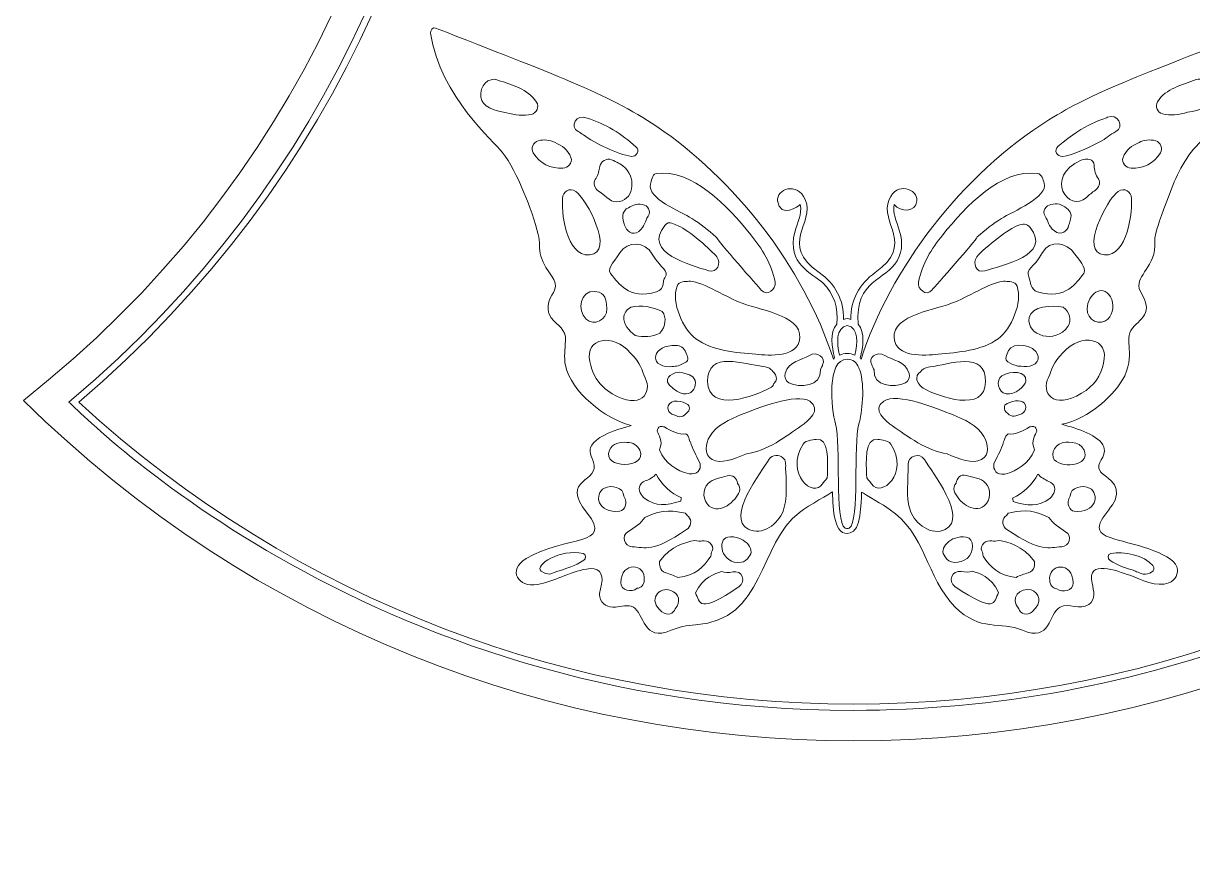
# Model space of a CAD drawing. Header units: inches. Extents: x 0.4 to 23.6, y -0.3 to 8.3.
# Drawn here: x 0.44 to 4.314, y -0.314 to 2.439 of the extents above; entities that cross this region are included whole.
import ezdxf

# ---------------------------------------------------------------- set-up
doc = ezdxf.new("R2010")
doc.units = ezdxf.units.IN
doc.header["$MEASUREMENT"] = 0
doc.layers.add('_U+0421_U+043B_U+043E_U+0439 1', color=7, linetype='Continuous')

msp = doc.modelspace()

# ---------------------------------------------------------------- linework, layer by layer
at = {"layer": '_U+0421_U+043B_U+043E_U+0439 1', "color": 1, "lineweight": 9, "true_color": 0xff0000}
msp.add_open_spline([(5.9403, 6.7708), (4.4139, 8.275), (1.9653, 8.2736), (0.4403, 6.7708), (2.2528, 5.3486), (2.2542, 2.6153), (0.4403, 1.1903), (1.9667, -0.3139), (4.4153, -0.3125), (5.9403, 1.1903), (4.1278, 2.6139), (4.125, 5.3472), (5.9403, 6.7708)], degree=3, knots=[0, 0, 0, 0, 1, 1, 1, 2, 2, 2, 3, 3, 3, 4, 4, 4, 4], dxfattribs=at)
at = {"layer": '_U+0421_U+043B_U+043E_U+0439 1', "lineweight": 0}
for points, knots in [([(0.6236, 1.1847), (2.3542, 2.6542), (2.3542, 5.3083), (0.6236, 6.7792), (2.0722, 8.1097), (4.3056, 8.1125), (5.7569, 6.7778), (4.0264, 5.3083), (4.0264, 2.6528), (5.7569, 1.1833), (4.3083, -0.1472), (2.075, -0.15), (0.6236, 1.1847)], [0, 0, 0, 0, 1, 1, 1, 2, 2, 2, 3, 3, 3, 4, 4, 4, 4]), ([(5.7792, 6.7694), (5.7792, 6.7694), (5.7875, 6.7764), (5.7875, 6.7764), (5.7667, 6.7889), (4.8167, 7.7972), (3.1889, 7.7972), (2.2389, 7.7972), (1.3208, 7.45), (0.5903, 6.7764), (2.3569, 5.2861), (2.3097, 2.6333), (0.6, 1.1917), (0.6, 1.1917), (0.5903, 1.1847), (0.5903, 1.1847), (0.6111, 1.1722), (1.5611, 0.1639), (3.1889, 0.1639), (4.1278, 0.1639), (5.0514, 0.5042), (5.7875, 1.1847), (4.025, 2.6736), (4.0625, 5.3222), (5.7792, 6.7694)], [0, 0, 0, 0, 1, 1, 1, 2, 2, 2, 3, 3, 3, 4, 4, 4, 5, 5, 5, 6, 6, 6, 7, 7, 7, 8, 8, 8, 8]), ([(4.5333, 2.4208), (4.1264, 2.2611), (3.9847, 2.2111), (3.8375, 2.1194), (3.5486, 1.9389), (3.3097, 1.6236), (3.2153, 1.3264), (3.2139, 1.3278), (3.2139, 1.3292), (3.2125, 1.3306), (3.2222, 1.3653), (3.2292, 1.4153), (3.2056, 1.4431), (3.1944, 1.5903), (3.2986, 1.5875), (3.3347, 1.6528), (3.3778, 1.7292), (3.3139, 1.7847), (3.325, 1.8389), (3.3458, 1.8139), (3.3972, 1.8111), (3.4, 1.8514), (3.4042, 1.8903), (3.3333, 1.9167), (3.3083, 1.8556), (3.275, 1.7778), (3.3958, 1.7069), (3.2625, 1.6139), (3.2097, 1.5764), (3.1792, 1.5222), (3.1819, 1.4583), (3.1708, 1.4625), (3.1681, 1.4625), (3.1569, 1.4583), (3.1597, 1.5222), (3.1292, 1.5764), (3.0764, 1.6139), (2.9403, 1.7083), (3.0639, 1.775), (3.0306, 1.8556), (3.0042, 1.9167), (2.9333, 1.8889), (2.9389, 1.8514), (2.9472, 1.7903), (3.0097, 1.8347), (3.0139, 1.8389), (3.0208, 1.8042), (3.0042, 1.7819), (2.9958, 1.7472), (2.9681, 1.6417), (3.0542, 1.6111), (3.0889, 1.5792), (3.125, 1.5444), (3.1417, 1.4944), (3.1347, 1.4444), (3.1347, 1.4444), (3.1347, 1.4431), (3.1347, 1.4431), (3.1111, 1.4153), (3.1181, 1.3653), (3.1278, 1.3319), (3.1264, 1.3306), (3.125, 1.3292), (3.1236, 1.3264), (3.025, 1.6361), (2.7903, 1.9278), (2.5389, 2.0972), (2.3736, 2.2083), (2.1944, 2.2708), (1.8056, 2.4236), (1.7958, 2.4278), (1.7875, 2.4153), (1.7889, 2.4069), (1.8236, 2.1931), (2, 2.0472), (2.0264, 2.0125), (2.0792, 1.9444), (2.1236, 1.8222), (2.1458, 1.7403), (2.1528, 1.7167), (2.1472, 1.6917), (2.1542, 1.6681), (2.1722, 1.6097), (2.2153, 1.5889), (2.2, 1.5556), (2.1917, 1.5375), (2.1625, 1.5014), (2.1889, 1.4639), (2.2097, 1.4361), (2.2389, 1.4278), (2.2361, 1.3875), (2.2347, 1.3597), (2.2306, 1.3347), (2.2361, 1.3056), (2.2542, 1.2194), (2.3681, 1.1278), (2.4542, 1.1069), (2.3944, 1.0903), (2.3514, 1.075), (2.3292, 1.05), (2.3097, 1.0278), (2.3181, 1.0139), (2.3278, 0.9889), (2.3556, 0.9153), (2.2125, 0.9361), (2.3083, 0.8167), (2.3958, 0.7069), (2.2389, 0.7444), (2.1056, 0.6667), (2.0431, 0.6292), (2.0792, 0.5681), (2.1431, 0.5806), (2.1986, 0.5903), (2.25, 0.6222), (2.3056, 0.6319), (2.3444, 0.6389), (2.3639, 0.6194), (2.3556, 0.5819), (2.3528, 0.5681), (2.3472, 0.5542), (2.35, 0.5403), (2.3542, 0.5139), (2.3778, 0.5042), (2.4014, 0.5056), (2.4208, 0.5069), (2.4431, 0.5153), (2.4611, 0.5056), (2.4972, 0.4861), (2.4931, 0.3875), (2.5861, 0.4292), (2.6125, 0.4403), (2.6375, 0.4458), (2.6667, 0.4472), (2.8986, 0.4625), (2.8736, 0.7153), (3.0111, 0.8194), (3.0444, 0.8444), (3.1139, 0.8819), (3.1208, 0.8875), (3.1222, 0.8306), (3.125, 0.7361), (3.1792, 0.7514), (3.2139, 0.7556), (3.2167, 0.8528), (3.2167, 0.8861), (3.2278, 0.8806), (3.2931, 0.8417), (3.3083, 0.8306), (3.4292, 0.7514), (3.4306, 0.6042), (3.5264, 0.5069), (3.6097, 0.4222), (3.6778, 0.4597), (3.75, 0.4292), (3.8444, 0.3889), (3.8347, 0.4833), (3.875, 0.5056), (3.9042, 0.5208), (3.9403, 0.4944), (3.9694, 0.5139), (3.9944, 0.5306), (3.9861, 0.5597), (3.9806, 0.5847), (3.9625, 0.6667), (4.0639, 0.625), (4.1056, 0.6111), (4.1417, 0.5986), (4.1958, 0.5694), (4.2347, 0.5861), (4.2556, 0.5944), (4.2694, 0.6167), (4.2611, 0.6389), (4.2444, 0.6889), (4.1042, 0.7153), (4.0403, 0.7361), (3.9583, 0.7611), (4.0403, 0.8222), (4.0569, 0.8597), (4.0806, 0.9167), (4.0181, 0.9403), (4.0083, 0.9542), (3.9875, 0.9875), (4.0319, 0.9986), (4.0194, 1.0361), (4.0056, 1.075), (3.9306, 1.0972), (3.8806, 1.1111), (3.9681, 1.1292), (4.0597, 1.2097), (4.0889, 1.2722), (4.1264, 1.3556), (4.0792, 1.3958), (4.1208, 1.4375), (4.1361, 1.4528), (4.1556, 1.4667), (4.1597, 1.4889), (4.1639, 1.5125), (4.15, 1.5319), (4.1403, 1.5528), (4.1181, 1.6), (4.1847, 1.6236), (4.1889, 1.7014), (4.1903, 1.7347), (4.175, 1.7097), (4.2389, 1.8792), (4.2625, 1.9417), (4.2931, 2.0028), (4.3431, 2.05), (4.4653, 2.1694), (4.5319, 2.3042), (4.55, 2.4097), (4.5514, 2.4125), (4.5431, 2.425), (4.5333, 2.4208)], [0, 0, 0, 0, 1, 1, 1, 2, 2, 2, 3, 3, 3, 4, 4, 4, 5, 5, 5, 6, 6, 6, 7, 7, 7, 8, 8, 8, 9, 9, 9, 10, 10, 10, 11, 11, 11, 12, 12, 12, 13, 13, 13, 14, 14, 14, 15, 15, 15, 16, 16, 16, 17, 17, 17, 18, 18, 18, 19, 19, 19, 20, 20, 20, 21, 21, 21, 22, 22, 22, 23, 23, 23, 24, 24, 24, 25, 25, 25, 26, 26, 26, 27, 27, 27, 28, 28, 28, 29, 29, 29, 30, 30, 30, 31, 31, 31, 32, 32, 32, 33, 33, 33, 34, 34, 34, 35, 35, 35, 36, 36, 36, 37, 37, 37, 38, 38, 38, 39, 39, 39, 40, 40, 40, 41, 41, 41, 42, 42, 42, 43, 43, 43, 44, 44, 44, 45, 45, 45, 46, 46, 46, 47, 47, 47, 48, 48, 48, 49, 49, 49, 50, 50, 50, 51, 51, 51, 52, 52, 52, 53, 53, 53, 54, 54, 54, 55, 55, 55, 56, 56, 56, 57, 57, 57, 58, 58, 58, 59, 59, 59, 60, 60, 60, 61, 61, 61, 62, 62, 62, 63, 63, 63, 64, 64, 64, 65, 65, 65, 66, 66, 66, 67, 67, 67, 68, 68, 68, 69, 69, 69, 70, 70, 70, 71, 71, 71, 71]), ([(2.0403, 2.1431), (2, 2.1486), (1.9597, 2.1639), (1.9556, 2.1944), (1.9514, 2.2319), (1.9806, 2.2625), (2.0125, 2.2514), (2.0597, 2.2333), (2.1111, 2.2236), (2.1403, 2.1778), (2.15, 2.1639), (2.1403, 2.1417), (2.1236, 2.1375), (2.0986, 2.1319), (2.0681, 2.1347), (2.0403, 2.1431)], [0, 0, 0, 0, 1, 1, 1, 2, 2, 2, 3, 3, 3, 4, 4, 4, 5, 5, 5, 5]), ([(4.3819, 2.1958), (4.3778, 2.1653), (4.3361, 2.15), (4.2972, 2.1444), (4.2681, 2.1361), (4.2389, 2.1333), (4.2139, 2.1389), (4.1972, 2.1431), (4.1889, 2.1639), (4.1972, 2.1792), (4.225, 2.225), (4.2792, 2.2333), (4.325, 2.2528), (4.3403, 2.2583), (4.3903, 2.2528), (4.3819, 2.1958)], [0, 0, 0, 0, 1, 1, 1, 2, 2, 2, 3, 3, 3, 4, 4, 4, 5, 5, 5, 5]), ([(2.3083, 2.125), (2.3681, 2.1069), (2.4222, 2.0722), (2.4694, 2.0306), (2.4833, 2.0181), (2.4722, 1.9958), (2.4542, 1.9986), (2.4097, 2.0042), (2.3319, 2.0431), (2.2958, 2.0694), (2.2903, 2.0736), (2.2847, 2.0778), (2.2778, 2.0806), (2.2472, 2.0944), (2.2722, 2.1431), (2.3083, 2.125)], [0, 0, 0, 0, 1, 1, 1, 2, 2, 2, 3, 3, 3, 4, 4, 4, 5, 5, 5, 5]), ([(3.8681, 2.0319), (3.9583, 2.1097), (4.0181, 2.1208), (4.0319, 2.1278), (4.0639, 2.1431), (4.0903, 2.0958), (4.0597, 2.0806), (4.0375, 2.0708), (4.0333, 2.0597), (4, 2.0431), (3.9486, 2.0181), (3.9153, 2.0028), (3.8833, 1.9986), (3.8639, 1.9958), (3.8528, 2.0194), (3.8681, 2.0319)], [0, 0, 0, 0, 1, 1, 1, 2, 2, 2, 3, 3, 3, 4, 4, 4, 5, 5, 5, 5]), ([(2.1292, 2.0097), (2.1194, 2.025), (2.1292, 2.0444), (2.1458, 2.05), (2.1653, 2.0556), (2.1833, 2.0528), (2.2014, 2.0444), (2.225, 2.0347), (2.2444, 2.0194), (2.2542, 1.9944), (2.2611, 1.9764), (2.2444, 1.9611), (2.2278, 1.9597), (2.1875, 1.9556), (2.15, 1.9764), (2.1292, 2.0097)], [0, 0, 0, 0, 1, 1, 1, 2, 2, 2, 3, 3, 3, 4, 4, 4, 5, 5, 5, 5]), ([(4.2069, 2.0097), (4.1861, 1.9764), (4.1486, 1.9556), (4.1097, 1.9597), (4.0944, 1.9611), (4.0764, 1.9764), (4.0833, 1.9944), (4.0931, 2.0194), (4.1125, 2.0347), (4.1361, 2.0444), (4.1528, 2.0528), (4.1708, 2.0556), (4.1917, 2.05), (4.2069, 2.0444), (4.2167, 2.0236), (4.2069, 2.0097)], [0, 0, 0, 0, 1, 1, 1, 2, 2, 2, 3, 3, 3, 4, 4, 4, 5, 5, 5, 5]), ([(2.3444, 1.8847), (2.3333, 1.8931), (2.3264, 1.9097), (2.3347, 1.9222), (2.3431, 1.9333), (2.3472, 1.9472), (2.3486, 1.9597), (2.35, 1.9764), (2.3639, 1.9903), (2.3833, 1.9889), (2.3986, 1.9833), (2.4139, 1.9764), (2.4264, 1.9667), (2.4708, 1.9333), (2.4653, 1.8597), (2.4153, 1.8486), (2.3861, 1.8431), (2.3764, 1.8625), (2.3444, 1.8847)], [0, 0, 0, 0, 1, 1, 1, 2, 2, 2, 3, 3, 3, 4, 4, 4, 5, 5, 5, 6, 6, 6, 6]), ([(3.9444, 1.9861), (3.9639, 1.9944), (3.9875, 1.9889), (3.9875, 1.9694), (3.9875, 1.9528), (3.9917, 1.9375), (4.0014, 1.9236), (4.0097, 1.9111), (4.0028, 1.8944), (3.9917, 1.8861), (3.9806, 1.8792), (3.9708, 1.8708), (3.9625, 1.8625), (3.9028, 1.8069), (3.8194, 1.9319), (3.9444, 1.9861)], [0, 0, 0, 0, 1, 1, 1, 2, 2, 2, 3, 3, 3, 4, 4, 4, 5, 5, 5, 5]), ([(2.5181, 1.9069), (2.5208, 1.9153), (2.5222, 1.9389), (2.5361, 1.9417), (2.6569, 1.9583), (2.7722, 1.8347), (2.85, 1.7389), (2.8875, 1.6931), (2.9194, 1.6417), (2.9306, 1.5819), (2.9347, 1.5583), (2.9042, 1.5333), (2.8847, 1.5556), (2.875, 1.5667), (2.7389, 1.7208), (2.7347, 1.7319), (2.7097, 1.7542), (2.6833, 1.775), (2.6542, 1.7931), (2.6194, 1.8153), (2.5042, 1.8597), (2.5181, 1.9069)], [0, 0, 0, 0, 1, 1, 1, 2, 2, 2, 3, 3, 3, 4, 4, 4, 5, 5, 5, 6, 6, 6, 7, 7, 7, 7]), ([(3.4056, 1.5819), (3.4167, 1.6417), (3.4486, 1.6931), (3.4861, 1.7389), (3.5625, 1.8333), (3.6792, 1.9583), (3.8, 1.9417), (3.8139, 1.9403), (3.8181, 1.9208), (3.8222, 1.9097), (3.8361, 1.8639), (3.7167, 1.8153), (3.6806, 1.7931), (3.6528, 1.7764), (3.6264, 1.7542), (3.6, 1.7319), (3.5958, 1.7194), (3.4611, 1.5681), (3.45, 1.5556), (3.4319, 1.5333), (3.4014, 1.5583), (3.4056, 1.5819)], [0, 0, 0, 0, 1, 1, 1, 2, 2, 2, 3, 3, 3, 4, 4, 4, 5, 5, 5, 6, 6, 6, 7, 7, 7, 7]), ([(2.2278, 1.8681), (2.2319, 1.8861), (2.2583, 1.8986), (2.2778, 1.875), (2.3, 1.8611), (2.4042, 1.6792), (2.3153, 1.6722), (2.2403, 1.6667), (2.2181, 1.8167), (2.2278, 1.8681)], [0, 0, 0, 0, 1, 1, 1, 2, 2, 2, 3, 3, 3, 3]), ([(4.0222, 1.6722), (3.9333, 1.6792), (4.0361, 1.8597), (4.0597, 1.875), (4.0778, 1.8986), (4.1056, 1.8861), (4.1097, 1.8681), (4.1181, 1.8167), (4.0958, 1.6667), (4.0222, 1.6722)], [0, 0, 0, 0, 1, 1, 1, 2, 2, 2, 3, 3, 3, 3]), ([(2.4917, 1.8389), (2.5083, 1.8361), (2.5222, 1.8181), (2.5097, 1.8), (2.4986, 1.7833), (2.5, 1.7667), (2.4792, 1.75), (2.4569, 1.7333), (2.4375, 1.7528), (2.4319, 1.7708), (2.4292, 1.7819), (2.4167, 1.8056), (2.4375, 1.825), (2.4569, 1.8319), (2.4667, 1.8458), (2.4917, 1.8389), (2.4917, 1.8389), (2.4917, 1.8389), (2.4917, 1.8389)], [0, 0, 0, 0, 1, 1, 1, 2, 2, 2, 3, 3, 3, 4, 4, 4, 5, 5, 5, 6, 6, 6, 6]), ([(3.8444, 1.8389), (3.8444, 1.8389), (3.8444, 1.8389), (3.8444, 1.8389), (3.8542, 1.8417), (3.8625, 1.8417), (3.8722, 1.8403), (3.9292, 1.8167), (3.9083, 1.7917), (3.9028, 1.7681), (3.9, 1.7542), (3.8792, 1.7333), (3.8556, 1.7514), (3.8347, 1.7681), (3.8361, 1.7847), (3.825, 1.8), (3.8139, 1.8181), (3.8278, 1.8361), (3.8444, 1.8389)], [0, 0, 0, 0, 1, 1, 1, 2, 2, 2, 3, 3, 3, 4, 4, 4, 5, 5, 5, 6, 6, 6, 6]), ([(2.5653, 1.7694), (2.5806, 1.7889), (2.5958, 1.7722), (2.6097, 1.7681), (2.6444, 1.7556), (2.7208, 1.6861), (2.7375, 1.6653), (2.7528, 1.6458), (2.7389, 1.6111), (2.7111, 1.6194), (2.6528, 1.6389), (2.4903, 1.6778), (2.5653, 1.7694)], [0, 0, 0, 0, 1, 1, 1, 2, 2, 2, 3, 3, 3, 4, 4, 4, 4]), ([(3.625, 1.6194), (3.5972, 1.6097), (3.5833, 1.6458), (3.5986, 1.6653), (3.6264, 1.6986), (3.7083, 1.7611), (3.7347, 1.7694), (3.7514, 1.7764), (3.7639, 1.7764), (3.775, 1.7625), (3.85, 1.6708), (3.6833, 1.6389), (3.625, 1.6194)], [0, 0, 0, 0, 1, 1, 1, 2, 2, 2, 3, 3, 3, 4, 4, 4, 4]), ([(2.4167, 1.6792), (2.4417, 1.7194), (2.4986, 1.7167), (2.5236, 1.675), (2.5542, 1.6236), (2.5806, 1.6222), (2.5653, 1.5958), (2.5625, 1.5917), (2.5611, 1.5875), (2.5611, 1.5833), (2.5597, 1.5639), (2.5514, 1.5542), (2.5375, 1.55), (2.4444, 1.5208), (2.4083, 1.5847), (2.3917, 1.6028), (2.3681, 1.625), (2.3931, 1.6417), (2.4167, 1.6792)], [0, 0, 0, 0, 1, 1, 1, 2, 2, 2, 3, 3, 3, 4, 4, 4, 5, 5, 5, 6, 6, 6, 6]), ([(3.8, 1.55), (3.775, 1.5583), (3.7792, 1.5792), (3.7708, 1.6), (3.7597, 1.625), (3.7861, 1.6264), (3.8167, 1.6806), (3.8403, 1.7222), (3.8958, 1.7167), (3.9236, 1.675), (3.9458, 1.6431), (3.9681, 1.625), (3.9472, 1.6028), (3.9333, 1.5875), (3.8944, 1.5194), (3.8, 1.55)], [0, 0, 0, 0, 1, 1, 1, 2, 2, 2, 3, 3, 3, 4, 4, 4, 5, 5, 5, 5]), ([(3.0125, 1.3972), (3.0069, 1.3306), (2.9111, 1.3389), (2.8667, 1.3431), (2.8014, 1.3486), (2.7222, 1.3542), (2.6681, 1.3944), (2.625, 1.4264), (2.5861, 1.5153), (2.6056, 1.5681), (2.6125, 1.5861), (2.6347, 1.5833), (2.6444, 1.5847), (2.6736, 1.5903), (2.7681, 1.5347), (2.8097, 1.5167), (2.8694, 1.4903), (3.0181, 1.475), (3.0125, 1.3972)], [0, 0, 0, 0, 1, 1, 1, 2, 2, 2, 3, 3, 3, 4, 4, 4, 5, 5, 5, 6, 6, 6, 6]), ([(3.5278, 1.5167), (3.5694, 1.5347), (3.6639, 1.5903), (3.6931, 1.5847), (3.7042, 1.5833), (3.725, 1.5861), (3.7319, 1.5681), (3.7514, 1.5153), (3.7125, 1.4264), (3.6694, 1.3944), (3.6153, 1.3542), (3.5361, 1.35), (3.4708, 1.3431), (3.425, 1.3389), (3.3306, 1.3306), (3.325, 1.3972), (3.3181, 1.475), (3.4667, 1.4903), (3.5278, 1.5167)], [0, 0, 0, 0, 1, 1, 1, 2, 2, 2, 3, 3, 3, 4, 4, 4, 5, 5, 5, 6, 6, 6, 6]), ([(2.3042, 1.4597), (2.2736, 1.4889), (2.2861, 1.5542), (2.3319, 1.5514), (2.3556, 1.55), (2.3722, 1.5403), (2.3736, 1.4931), (2.3736, 1.4569), (2.3306, 1.4347), (2.3042, 1.4597)], [0, 0, 0, 0, 1, 1, 1, 2, 2, 2, 3, 3, 3, 3]), ([(4.0333, 1.4597), (4.0069, 1.4347), (3.9639, 1.4556), (3.9639, 1.4944), (3.9667, 1.5403), (4.0125, 1.5792), (4.0417, 1.5333), (4.0542, 1.5111), (4.0514, 1.4778), (4.0333, 1.4597)], [0, 0, 0, 0, 1, 1, 1, 2, 2, 2, 3, 3, 3, 3]), ([(2.4528, 1.4986), (2.4889, 1.5083), (2.5222, 1.5), (2.5569, 1.4847), (2.5708, 1.4653), (2.5694, 1.4361), (2.5486, 1.4125), (2.5236, 1.4), (2.4958, 1.3986), (2.4667, 1.4056), (2.4444, 1.4236), (2.4292, 1.4403), (2.4292, 1.4681), (2.4333, 1.4833), (2.4403, 1.4917), (2.4528, 1.4986)], [0, 0, 0, 0, 1, 1, 1, 2, 2, 2, 3, 3, 3, 4, 4, 4, 5, 5, 5, 5]), ([(3.7722, 1.4653), (3.7792, 1.5014), (3.8486, 1.5083), (3.8847, 1.4986), (3.9069, 1.4847), (3.9139, 1.4556), (3.9, 1.4347), (3.8611, 1.3764), (3.7611, 1.4028), (3.7722, 1.4653)], [0, 0, 0, 0, 1, 1, 1, 2, 2, 2, 3, 3, 3, 3]), ([(3.1694, 1.4389), (3.2083, 1.4306), (3.2042, 1.3792), (3.1944, 1.3403), (3.1792, 1.3472), (3.1597, 1.3472), (3.1444, 1.3403), (3.1347, 1.3792), (3.1306, 1.4306), (3.1694, 1.4389)], [0, 0, 0, 0, 1, 1, 1, 2, 2, 2, 3, 3, 3, 3]), ([(2.3903, 1.2125), (2.3222, 1.2542), (2.3194, 1.3125), (2.3167, 1.3194), (2.3, 1.3972), (2.3944, 1.4153), (2.4514, 1.3472), (2.4875, 1.3125), (2.4875, 1.2917), (2.5, 1.2653), (2.525, 1.2153), (2.4861, 1.1556), (2.3903, 1.2125)], [0, 0, 0, 0, 1, 1, 1, 2, 2, 2, 3, 3, 3, 4, 4, 4, 4]), ([(4.0181, 1.3139), (4.0111, 1.2736), (3.9875, 1.2375), (3.9458, 1.2139), (3.85, 1.1569), (3.8111, 1.2167), (3.8361, 1.2667), (3.8486, 1.2931), (3.8486, 1.3139), (3.8847, 1.3486), (3.9431, 1.4167), (4.0417, 1.3972), (4.0181, 1.3139)], [0, 0, 0, 0, 1, 1, 1, 2, 2, 2, 3, 3, 3, 4, 4, 4, 4]), ([(2.6028, 1.3722), (2.6153, 1.3722), (2.6292, 1.3639), (2.6347, 1.3486), (2.6403, 1.3361), (2.6472, 1.3236), (2.6347, 1.3167), (2.6014, 1.2986), (2.6028, 1.3056), (2.5819, 1.3014), (2.5069, 1.3028), (2.525, 1.3764), (2.6028, 1.3722)], [0, 0, 0, 0, 1, 1, 1, 2, 2, 2, 3, 3, 3, 4, 4, 4, 4]), ([(2.9264, 1.2458), (2.925, 1.2403), (2.9208, 1.2347), (2.9139, 1.2319), (2.8639, 1.2042), (2.7097, 1.1472), (2.7069, 1.2528), (2.7056, 1.3583), (2.8306, 1.3083), (2.8903, 1.3028), (2.8986, 1.3014), (2.9125, 1.2986), (2.9167, 1.2931), (2.9208, 1.2875), (2.9486, 1.2667), (2.9264, 1.2458)], [0, 0, 0, 0, 1, 1, 1, 2, 2, 2, 3, 3, 3, 4, 4, 4, 5, 5, 5, 5]), ([(3.6278, 1.2514), (3.6264, 1.1472), (3.4722, 1.2028), (3.4208, 1.2306), (3.4139, 1.2347), (3.4111, 1.2389), (3.4083, 1.2444), (3.4028, 1.25), (3.4, 1.2556), (3.4, 1.2639), (3.4, 1.2778), (3.4097, 1.2819), (3.4181, 1.2917), (3.4222, 1.2972), (3.4361, 1.3), (3.4444, 1.3014), (3.5042, 1.3083), (3.6306, 1.3583), (3.6278, 1.2514)], [0, 0, 0, 0, 1, 1, 1, 2, 2, 2, 3, 3, 3, 4, 4, 4, 5, 5, 5, 6, 6, 6, 6]), ([(3.7986, 1.3194), (3.7847, 1.2958), (3.7417, 1.3042), (3.7347, 1.3042), (3.7222, 1.3069), (3.7125, 1.3111), (3.7014, 1.3181), (3.6889, 1.325), (3.6986, 1.3417), (3.7042, 1.3556), (3.7167, 1.3847), (3.7903, 1.3764), (3.8014, 1.3403), (3.8028, 1.3333), (3.8014, 1.325), (3.7986, 1.3194)], [0, 0, 0, 0, 1, 1, 1, 2, 2, 2, 3, 3, 3, 4, 4, 4, 5, 5, 5, 5]), ([(3.0875, 1.3083), (3.0889, 1.3056), (3.0806, 1.2944), (3.0806, 1.2917), (3.0833, 1.2361), (3.0125, 1.2306), (2.9764, 1.2486), (2.9653, 1.2542), (2.9611, 1.2681), (2.9639, 1.2792), (2.9764, 1.3222), (3.0181, 1.3222), (3.0444, 1.3389), (3.0681, 1.3556), (3.1014, 1.3306), (3.0875, 1.3083)], [0, 0, 0, 0, 1, 1, 1, 2, 2, 2, 3, 3, 3, 4, 4, 4, 5, 5, 5, 5]), ([(3.2083, 1.1125), (3.1889, 1.0431), (3.2111, 0.7917), (3.1764, 0.7667), (3.1708, 0.7653), (3.1694, 0.7653), (3.1625, 0.7667), (3.1625, 0.7667), (3.1625, 0.7667), (3.1625, 0.7667), (3.1264, 0.7917), (3.15, 1.0431), (3.1306, 1.1125), (3.1167, 1.1625), (3.1, 1.3264), (3.1694, 1.3264), (3.1889, 1.3264), (3.2, 1.3153), (3.2083, 1.2986), (3.2083, 1.2958), (3.2097, 1.2931), (3.2111, 1.2903), (3.2292, 1.2389), (3.2181, 1.1472), (3.2083, 1.1125)], [0, 0, 0, 0, 1, 1, 1, 2, 2, 2, 3, 3, 3, 4, 4, 4, 5, 5, 5, 6, 6, 6, 7, 7, 7, 8, 8, 8, 8]), ([(3.2944, 1.3389), (3.3194, 1.3222), (3.3611, 1.3222), (3.375, 1.2792), (3.3778, 1.2681), (3.3736, 1.2528), (3.3625, 1.2486), (3.325, 1.2306), (3.2542, 1.2361), (3.2583, 1.2917), (3.2583, 1.2944), (3.25, 1.3056), (3.2514, 1.3083), (3.2347, 1.3306), (3.2681, 1.3556), (3.2944, 1.3389)], [0, 0, 0, 0, 1, 1, 1, 2, 2, 2, 3, 3, 3, 4, 4, 4, 5, 5, 5, 5]), ([(2.5792, 1.2417), (2.5597, 1.2681), (2.5972, 1.2847), (2.6153, 1.2833), (2.625, 1.2833), (2.6486, 1.275), (2.6528, 1.2722), (2.6875, 1.2528), (2.6528, 1.1667), (2.5792, 1.2417)], [0, 0, 0, 0, 1, 1, 1, 2, 2, 2, 3, 3, 3, 3]), ([(3.6958, 1.2125), (3.6681, 1.2167), (3.6611, 1.2569), (3.6819, 1.2722), (3.7097, 1.2889), (3.7653, 1.2889), (3.7611, 1.2542), (3.7597, 1.2389), (3.725, 1.2069), (3.6958, 1.2125)], [0, 0, 0, 0, 1, 1, 1, 2, 2, 2, 3, 3, 3, 3]), ([(2.8361, 1.0139), (2.7903, 0.9944), (2.75, 0.9792), (2.7222, 0.9944), (2.6931, 1.0111), (2.7, 1.0472), (2.7139, 1.0708), (2.7361, 1.1083), (2.7806, 1.1278), (2.8181, 1.1431), (2.8667, 1.1625), (3.0028, 1.2167), (3.0458, 1.1875), (3.0861, 1.1597), (3.0403, 1.1222), (3.0167, 1.1056), (2.9708, 1.0736), (2.9014, 1.0208), (2.8361, 1.0139)], [0, 0, 0, 0, 1, 1, 1, 2, 2, 2, 3, 3, 3, 4, 4, 4, 5, 5, 5, 6, 6, 6, 6]), ([(3.3194, 1.1056), (3.2958, 1.1222), (3.25, 1.1597), (3.2903, 1.1875), (3.3333, 1.2181), (3.4708, 1.1625), (3.5181, 1.1431), (3.5556, 1.1278), (3.6014, 1.1083), (3.6222, 1.0708), (3.6361, 1.0458), (3.6431, 1.0097), (3.6139, 0.9944), (3.5847, 0.9792), (3.5403, 0.9958), (3.5, 1.0139), (3.4361, 1.0208), (3.3667, 1.0736), (3.3194, 1.1056)], [0, 0, 0, 0, 1, 1, 1, 2, 2, 2, 3, 3, 3, 4, 4, 4, 5, 5, 5, 6, 6, 6, 6]), ([(2.6444, 1.1556), (2.6319, 1.1403), (2.6194, 1.1306), (2.6014, 1.1403), (2.5833, 1.1431), (2.5667, 1.1611), (2.5806, 1.1792), (2.5944, 1.1972), (2.6403, 1.1833), (2.6444, 1.1722), (2.6472, 1.1681), (2.6472, 1.1611), (2.6444, 1.1556)], [0, 0, 0, 0, 1, 1, 1, 2, 2, 2, 3, 3, 3, 4, 4, 4, 4]), ([(3.7347, 1.1417), (3.7167, 1.1319), (3.7042, 1.1417), (3.6917, 1.1569), (3.6903, 1.1625), (3.6903, 1.1694), (3.6917, 1.175), (3.7111, 1.1889), (3.7444, 1.1944), (3.7556, 1.1819), (3.7708, 1.1639), (3.7528, 1.1431), (3.7347, 1.1417)], [0, 0, 0, 0, 1, 1, 1, 2, 2, 2, 3, 3, 3, 4, 4, 4, 4]), ([(2.5472, 1.0264), (2.5625, 1.0569), (2.5417, 1.0764), (2.5403, 1.0889), (2.5417, 1.0958), (2.5431, 1.1014), (2.55, 1.1042), (2.5542, 1.1042), (2.5597, 1.1028), (2.5639, 1.1028), (2.5847, 1.0889), (2.6111, 1.0764), (2.6347, 1.0792), (2.6486, 1.0708), (2.6444, 1.0569), (2.65, 1.0528), (2.6569, 1.0306), (2.6681, 1.0097), (2.6792, 0.9875), (2.6889, 0.9694), (2.6778, 0.9458), (2.6556, 0.9472), (2.6528, 0.9472), (2.6486, 0.9472), (2.6458, 0.9472), (2.6028, 0.9569), (2.5681, 0.9806), (2.5472, 1.0264)], [0, 0, 0, 0, 1, 1, 1, 2, 2, 2, 3, 3, 3, 4, 4, 4, 5, 5, 5, 6, 6, 6, 7, 7, 7, 8, 8, 8, 9, 9, 9, 9]), ([(3.6583, 0.9875), (3.6694, 1.0097), (3.6806, 1.0306), (3.6875, 1.0528), (3.6917, 1.0569), (3.6889, 1.0708), (3.7028, 1.0792), (3.7264, 1.0764), (3.7528, 1.0889), (3.7736, 1.1028), (3.7778, 1.1028), (3.7833, 1.1042), (3.7875, 1.1042), (3.7944, 1.1014), (3.7958, 1.0958), (3.7972, 1.0889), (3.7958, 1.0778), (3.775, 1.0583), (3.7903, 1.0264), (3.7694, 0.9806), (3.7347, 0.9583), (3.6917, 0.9458), (3.6889, 0.9458), (3.6861, 0.9458), (3.6819, 0.9458), (3.6597, 0.9458), (3.6486, 0.9694), (3.6583, 0.9875)], [0, 0, 0, 0, 1, 1, 1, 2, 2, 2, 3, 3, 3, 4, 4, 4, 5, 5, 5, 6, 6, 6, 7, 7, 7, 8, 8, 8, 9, 9, 9, 9]), ([(2.3819, 1.025), (2.3931, 1.05), (2.4153, 1.0528), (2.4389, 1.0514), (2.4611, 1.0514), (2.475, 1.0403), (2.4819, 1.025), (2.5111, 0.9625), (2.3542, 0.9625), (2.3819, 1.025)], [0, 0, 0, 0, 1, 1, 1, 2, 2, 2, 3, 3, 3, 3]), ([(3.1042, 0.9444), (3.1042, 0.9278), (3.0944, 0.9264), (3.0875, 0.9139), (3.0583, 0.8653), (2.9611, 0.9458), (3.0236, 1.0458), (3.0319, 1.0597), (3.0667, 1.0611), (3.0667, 1.0611), (3.1097, 1.0681), (3.1042, 0.9875), (3.1042, 0.9444)], [0, 0, 0, 0, 1, 1, 1, 2, 2, 2, 3, 3, 3, 4, 4, 4, 4]), ([(3.25, 0.9139), (3.2431, 0.9264), (3.2333, 0.9278), (3.2333, 0.9444), (3.2333, 0.9806), (3.225, 1.0694), (3.2708, 1.0611), (3.2708, 1.0611), (3.3042, 1.0597), (3.3139, 1.0458), (3.3764, 0.9472), (3.2806, 0.8667), (3.25, 0.9139)], [0, 0, 0, 0, 1, 1, 1, 2, 2, 2, 3, 3, 3, 4, 4, 4, 4]), ([(3.8819, 1.05), (3.8889, 1.0514), (3.9389, 1.0597), (3.9542, 1.025), (3.9736, 0.9819), (3.9056, 0.9639), (3.8625, 0.9875), (3.8389, 1.0014), (3.8514, 1.0417), (3.8819, 1.05)], [0, 0, 0, 0, 1, 1, 1, 2, 2, 2, 3, 3, 3, 3]), ([(2.9569, 0.8236), (2.9417, 0.7819), (2.8875, 0.7403), (2.8417, 0.7639), (2.7653, 0.8028), (2.8861, 0.9542), (2.9111, 0.9958), (2.9208, 1.0111), (2.9444, 1.0125), (2.9556, 1), (2.9681, 0.9917), (2.9653, 0.9792), (2.9653, 0.9625), (2.9667, 0.9528), (2.9667, 0.9431), (2.9667, 0.9333), (2.9681, 0.8944), (2.9694, 0.8583), (2.9569, 0.8236)], [0, 0, 0, 0, 1, 1, 1, 2, 2, 2, 3, 3, 3, 4, 4, 4, 5, 5, 5, 6, 6, 6, 6]), ([(3.3792, 0.8236), (3.3611, 0.8736), (3.3736, 0.9264), (3.3708, 0.9778), (3.3694, 1.0056), (3.4097, 1.0194), (3.425, 0.9944), (3.45, 0.9528), (3.5708, 0.8028), (3.4944, 0.7625), (3.4486, 0.7403), (3.3944, 0.7819), (3.3792, 0.8236)], [0, 0, 0, 0, 1, 1, 1, 2, 2, 2, 3, 3, 3, 4, 4, 4, 4]), ([(2.5361, 0.9458), (2.5542, 0.9125), (2.5847, 0.8819), (2.6208, 0.8681), (2.6194, 0.8653), (2.6181, 0.8611), (2.6181, 0.8569), (2.5694, 0.8417), (2.5361, 0.8375), (2.4958, 0.8681), (2.4931, 0.8708), (2.4903, 0.875), (2.4875, 0.8778), (2.4736, 0.8931), (2.4806, 0.9167), (2.5, 0.9236), (2.5139, 0.9278), (2.5264, 0.9361), (2.5361, 0.9458)], [0, 0, 0, 0, 1, 1, 1, 2, 2, 2, 3, 3, 3, 4, 4, 4, 5, 5, 5, 6, 6, 6, 6]), ([(2.7125, 0.8403), (2.6903, 0.8569), (2.6889, 0.8958), (2.7083, 0.9153), (2.725, 0.9319), (2.7514, 0.9333), (2.7722, 0.9403), (2.7917, 0.9458), (2.8042, 0.9319), (2.8056, 0.9153), (2.8125, 0.9083), (2.8153, 0.8986), (2.8125, 0.8889), (2.8, 0.8556), (2.7486, 0.8125), (2.7125, 0.8403)], [0, 0, 0, 0, 1, 1, 1, 2, 2, 2, 3, 3, 3, 4, 4, 4, 5, 5, 5, 5]), ([(3.5236, 0.8903), (3.5208, 0.9), (3.5236, 0.9097), (3.5306, 0.9167), (3.5319, 0.9319), (3.5444, 0.9472), (3.5639, 0.9417), (3.5861, 0.9347), (3.6111, 0.9347), (3.6278, 0.9167), (3.6472, 0.8972), (3.6458, 0.8583), (3.6236, 0.8417), (3.5875, 0.8125), (3.5361, 0.8556), (3.5236, 0.8903)], [0, 0, 0, 0, 1, 1, 1, 2, 2, 2, 3, 3, 3, 4, 4, 4, 5, 5, 5, 5]), ([(3.8014, 0.9458), (3.8111, 0.9361), (3.8236, 0.9278), (3.8375, 0.9222), (3.8569, 0.9153), (3.8639, 0.8931), (3.85, 0.8764), (3.8472, 0.8736), (3.8444, 0.8694), (3.8417, 0.8667), (3.8014, 0.8361), (3.7681, 0.8403), (3.7194, 0.8556), (3.7194, 0.8597), (3.7181, 0.8625), (3.7167, 0.8667), (3.7528, 0.8819), (3.7833, 0.9139), (3.8014, 0.9458)], [0, 0, 0, 0, 1, 1, 1, 2, 2, 2, 3, 3, 3, 4, 4, 4, 5, 5, 5, 6, 6, 6, 6]), ([(2.3653, 0.9), (2.3875, 0.9111), (2.4292, 0.9028), (2.4292, 0.8736), (2.4458, 0.8486), (2.4306, 0.8264), (2.4167, 0.8236), (2.3417, 0.8139), (2.3292, 0.8819), (2.3653, 0.9)], [0, 0, 0, 0, 1, 1, 1, 2, 2, 2, 3, 3, 3, 3]), ([(3.9208, 0.8236), (3.9069, 0.825), (3.8917, 0.8486), (3.9083, 0.8736), (3.9083, 0.9028), (3.95, 0.9111), (3.9722, 0.9), (4.0069, 0.8819), (3.9944, 0.8139), (3.9208, 0.8236)], [0, 0, 0, 0, 1, 1, 1, 2, 2, 2, 3, 3, 3, 3]), ([(2.4569, 0.7056), (2.4306, 0.7056), (2.4194, 0.7431), (2.4431, 0.7556), (2.4653, 0.7681), (2.4875, 0.7847), (2.4986, 0.8028), (2.5597, 0.8333), (2.6, 0.8236), (2.6333, 0.8167), (2.6361, 0.8125), (2.6403, 0.8097), (2.6431, 0.8056), (2.6569, 0.7931), (2.6514, 0.7722), (2.6375, 0.7625), (2.5236, 0.6847), (2.5014, 0.7042), (2.4569, 0.7056)], [0, 0, 0, 0, 1, 1, 1, 2, 2, 2, 3, 3, 3, 4, 4, 4, 5, 5, 5, 6, 6, 6, 6]), ([(3.6986, 0.7625), (3.6847, 0.7722), (3.6792, 0.7931), (3.6931, 0.8056), (3.6972, 0.8083), (3.7, 0.8125), (3.7028, 0.8167), (3.7347, 0.8236), (3.7764, 0.8347), (3.8375, 0.8028), (3.85, 0.7847), (3.8708, 0.7681), (3.8931, 0.7556), (3.9167, 0.7417), (3.9056, 0.7056), (3.8792, 0.7056), (3.8361, 0.7042), (3.8139, 0.6847), (3.6986, 0.7625)], [0, 0, 0, 0, 1, 1, 1, 2, 2, 2, 3, 3, 3, 4, 4, 4, 5, 5, 5, 6, 6, 6, 6]), ([(2.8431, 0.6722), (2.8389, 0.6625), (2.8278, 0.6556), (2.8181, 0.6542), (2.75, 0.6458), (2.7375, 0.7319), (2.7736, 0.7375), (2.825, 0.7458), (2.8694, 0.6972), (2.8431, 0.6722)], [0, 0, 0, 0, 1, 1, 1, 2, 2, 2, 3, 3, 3, 3]), ([(3.4944, 0.6722), (3.4681, 0.6986), (3.5125, 0.7458), (3.5639, 0.7375), (3.5917, 0.7333), (3.5889, 0.6861), (3.5667, 0.6667), (3.5431, 0.6486), (3.5028, 0.6486), (3.4944, 0.6722)], [0, 0, 0, 0, 1, 1, 1, 2, 2, 2, 3, 3, 3, 3]), ([(2.2972, 0.6611), (2.2639, 0.6403), (2.2514, 0.6389), (2.1847, 0.6153), (2.175, 0.6153), (2.1653, 0.6181), (2.1556, 0.625), (2.1319, 0.6444), (2.2181, 0.7), (2.2944, 0.6833), (2.3042, 0.6819), (2.3056, 0.6653), (2.2972, 0.6611)], [0, 0, 0, 0, 1, 1, 1, 2, 2, 2, 3, 3, 3, 4, 4, 4, 4]), ([(2.6639, 0.7264), (2.6736, 0.7236), (2.6833, 0.7236), (2.6889, 0.725), (2.7069, 0.7292), (2.7306, 0.7125), (2.7222, 0.6917), (2.7194, 0.6861), (2.7181, 0.6806), (2.7181, 0.675), (2.6931, 0.6389), (2.6681, 0.6097), (2.6083, 0.6042), (2.5958, 0.6097), (2.5819, 0.6153), (2.5681, 0.6194), (2.5444, 0.6264), (2.5486, 0.6486), (2.5472, 0.6569), (2.5875, 0.7111), (2.6333, 0.7194), (2.6639, 0.7264)], [0, 0, 0, 0, 1, 1, 1, 2, 2, 2, 3, 3, 3, 4, 4, 4, 5, 5, 5, 6, 6, 6, 7, 7, 7, 7]), ([(3.6486, 0.725), (3.6542, 0.7236), (3.6639, 0.725), (3.6736, 0.7264), (3.7028, 0.7194), (3.7486, 0.7125), (3.7903, 0.6569), (3.7889, 0.6486), (3.7931, 0.6264), (3.7694, 0.6194), (3.7556, 0.6153), (3.7417, 0.6111), (3.7292, 0.6042), (3.6708, 0.6097), (3.6444, 0.6375), (3.6194, 0.675), (3.6194, 0.6806), (3.6181, 0.6861), (3.6153, 0.6917), (3.6069, 0.7111), (3.6306, 0.7292), (3.6486, 0.725)], [0, 0, 0, 0, 1, 1, 1, 2, 2, 2, 3, 3, 3, 4, 4, 4, 5, 5, 5, 6, 6, 6, 7, 7, 7, 7]), ([(4.0431, 0.6833), (4.0847, 0.6917), (4.1542, 0.6778), (4.1819, 0.6431), (4.1958, 0.625), (4.1681, 0.6125), (4.15, 0.6153), (4.1208, 0.625), (4.1222, 0.625), (4.1139, 0.6292), (4.0875, 0.6347), (4.0639, 0.6458), (4.0403, 0.6597), (4.0306, 0.6653), (4.0319, 0.6819), (4.0431, 0.6833)], [0, 0, 0, 0, 1, 1, 1, 2, 2, 2, 3, 3, 3, 4, 4, 4, 5, 5, 5, 5]), ([(2.4972, 0.5944), (2.4958, 0.5792), (2.4875, 0.5694), (2.4736, 0.5681), (2.4556, 0.5528), (2.4194, 0.5611), (2.4194, 0.5875), (2.4208, 0.6583), (2.5028, 0.6514), (2.4972, 0.5944)], [0, 0, 0, 0, 1, 1, 1, 2, 2, 2, 3, 3, 3, 3]), ([(2.8111, 0.5736), (2.675, 0.4806), (2.6833, 0.5208), (2.6667, 0.5528), (2.6931, 0.6069), (2.7306, 0.6153), (2.7528, 0.6236), (2.7639, 0.6208), (2.7764, 0.6194), (2.7903, 0.6222), (2.8208, 0.6292), (2.8361, 0.5917), (2.8111, 0.5736)], [0, 0, 0, 0, 1, 1, 1, 2, 2, 2, 3, 3, 3, 4, 4, 4, 4]), ([(3.5264, 0.5736), (3.5014, 0.5903), (3.5167, 0.6292), (3.5472, 0.6236), (3.5611, 0.6208), (3.5736, 0.6208), (3.5847, 0.625), (3.6069, 0.6167), (3.6444, 0.6083), (3.6708, 0.5542), (3.6542, 0.5208), (3.6625, 0.4819), (3.5264, 0.5736)], [0, 0, 0, 0, 1, 1, 1, 2, 2, 2, 3, 3, 3, 4, 4, 4, 4]), ([(3.8639, 0.5667), (3.8486, 0.5681), (3.8417, 0.5792), (3.8403, 0.5931), (3.8333, 0.6514), (3.9167, 0.6583), (3.9181, 0.5861), (3.9181, 0.5597), (3.8819, 0.5514), (3.8639, 0.5667)], [0, 0, 0, 0, 1, 1, 1, 2, 2, 2, 3, 3, 3, 3]), ([(2.6, 0.5), (2.5931, 0.4847), (2.575, 0.475), (2.5556, 0.4903), (2.5056, 0.5292), (2.5472, 0.575), (2.5847, 0.5611), (2.6125, 0.5514), (2.6194, 0.5222), (2.6, 0.5)], [0, 0, 0, 0, 1, 1, 1, 2, 2, 2, 3, 3, 3, 3]), ([(3.7819, 0.4903), (3.7639, 0.475), (3.7444, 0.4833), (3.7375, 0.5), (3.7069, 0.5347), (3.7417, 0.5736), (3.7792, 0.5625), (3.8042, 0.5542), (3.8194, 0.5208), (3.7819, 0.4903)], [0, 0, 0, 0, 1, 1, 1, 2, 2, 2, 3, 3, 3, 3])]:
    msp.add_open_spline(points, degree=3, knots=knots, dxfattribs=at)

doc.saveas('drawing.dxf')
